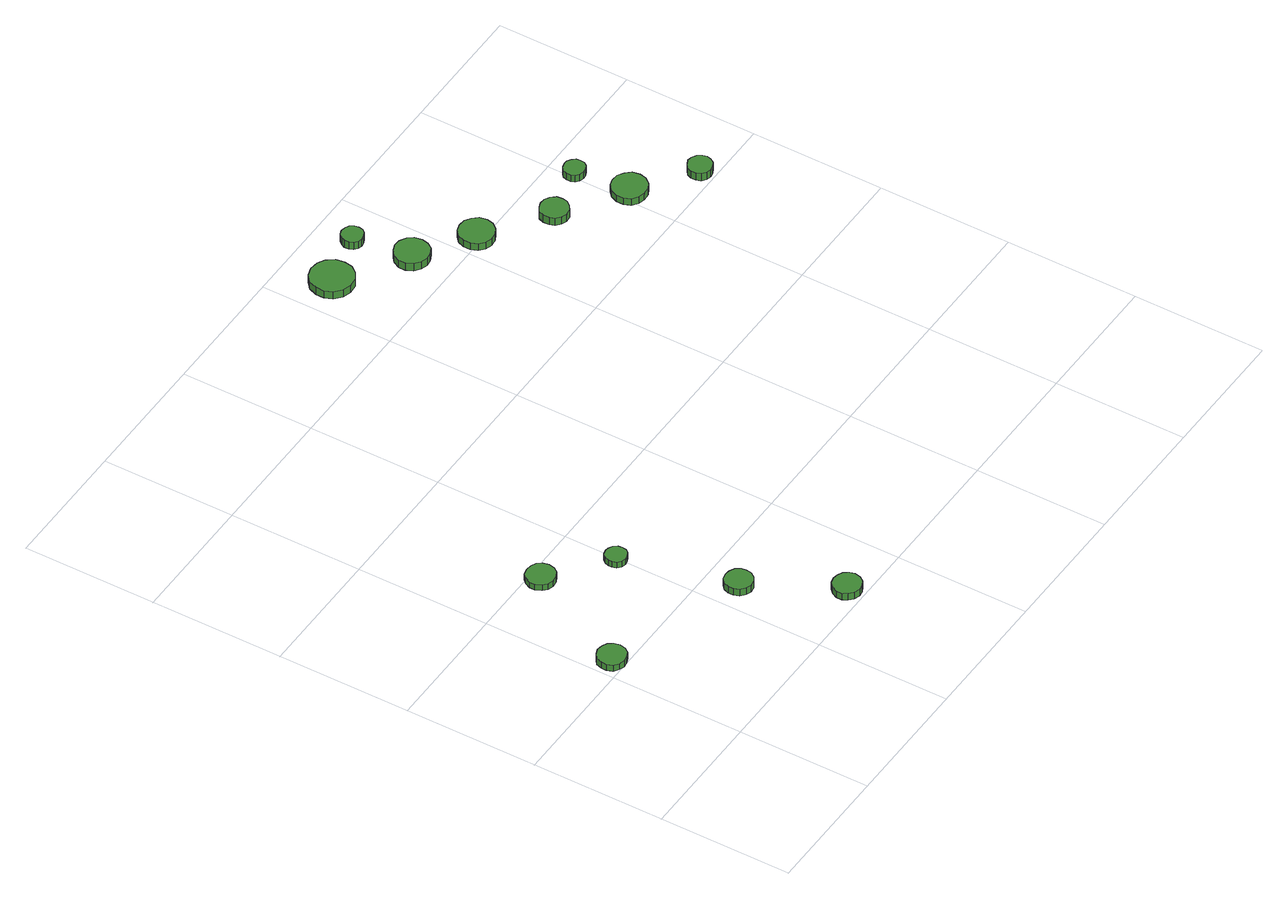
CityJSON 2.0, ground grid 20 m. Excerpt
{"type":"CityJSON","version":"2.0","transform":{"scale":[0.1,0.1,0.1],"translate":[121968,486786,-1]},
"CityObjects":{
"tree1":{"type":"SolitaryVegetationObject","attributes":{"function":"something"},"geometry":[{"type":"MultiSurface","lod":"1","boundaries":[[[0,1,2,3,4,5,6,7,8,9,10,11,12,13,14]],[[15,16,17,18,19,20,21,22,23,24,25,26,27,28,29]],[[0,29,28,1]],[[1,28,27,2]],[[2,27,26,3]],[[3,26,25,4]],[[4,25,24,5]],[[5,24,23,6]],[[6,23,22,7]],[[7,22,21,8]],[[8,21,20,9]],[[9,20,19,10]],[[10,19,18,11]],[[11,18,17,12]],[[12,17,16,13]],[[13,16,15,14]],[[14,15,29,0]]]}]},
"tree2":{"type":"SolitaryVegetationObject","attributes":{"function":"something"},"geometry":[{"type":"MultiSurface","lod":"1","boundaries":[[[30,31,32,33,34,35,36,37,38,39,40,41,42,43,44]],[[45,46,47,48,49,50,51,52,53,54,55,56,57,58,59]],[[30,59,58,31]],[[31,58,57,32]],[[32,57,56,33]],[[33,56,55,34]],[[34,55,54,35]],[[35,54,53,36]],[[36,53,52,37]],[[37,52,51,38]],[[38,51,50,39]],[[39,50,49,40]],[[40,49,48,41]],[[41,48,47,42]],[[42,47,46,43]],[[43,46,45,44]],[[44,45,59,30]]]}]},
"tree3":{"type":"SolitaryVegetationObject","attributes":{"function":"something"},"geometry":[{"type":"MultiSurface","lod":"1","boundaries":[[[60,61,62,63,64,65,66,67,68,69,70,71,72,73,74]],[[75,76,77,78,79,80,81,82,83,84,85,86,87,88,89]],[[60,89,88,61]],[[61,88,87,62]],[[62,87,86,63]],[[63,86,85,64]],[[64,85,84,65]],[[65,84,83,66]],[[66,83,82,67]],[[67,82,81,68]],[[68,81,80,69]],[[69,80,79,70]],[[70,79,78,71]],[[71,78,77,72]],[[72,77,76,73]],[[73,76,75,74]],[[74,75,89,60]]]}]},
"tree4":{"type":"SolitaryVegetationObject","attributes":{"function":"something"},"geometry":[{"type":"MultiSurface","lod":"1","boundaries":[[[90,91,92,93,94,95,96,97,98,99,100,101,102,103,104]],[[105,106,107,108,109,110,111,112,113,114,115,116,117,118,119]],[[90,119,118,91]],[[91,118,117,92]],[[92,117,116,93]],[[93,116,115,94]],[[94,115,114,95]],[[95,114,113,96]],[[96,113,112,97]],[[97,112,111,98]],[[98,111,110,99]],[[99,110,109,100]],[[100,109,108,101]],[[101,108,107,102]],[[102,107,106,103]],[[103,106,105,104]],[[104,105,119,90]]]}]},
"tree5":{"type":"SolitaryVegetationObject","attributes":{"function":"something"},"geometry":[{"type":"MultiSurface","lod":"1","boundaries":[[[120,121,122,123,124,125,126,127,128,129,130,131,132,133,134]],[[135,136,137,138,139,140,141,142,143,144,145,146,147,148,149]],[[120,149,148,121]],[[121,148,147,122]],[[122,147,146,123]],[[123,146,145,124]],[[124,145,144,125]],[[125,144,143,126]],[[126,143,142,127]],[[127,142,141,128]],[[128,141,140,129]],[[129,140,139,130]],[[130,139,138,131]],[[131,138,137,132]],[[132,137,136,133]],[[133,136,135,134]],[[134,135,149,120]]]}]},
"tree6":{"type":"SolitaryVegetationObject","attributes":{"function":"something"},"geometry":[{"type":"MultiSurface","lod":"1","boundaries":[[[150,151,152,153,154,155,156,157,158,159,160,161,162,163,164]],[[165,166,167,168,169,170,171,172,173,174,175,176,177,178,179]],[[150,179,178,151]],[[151,178,177,152]],[[152,177,176,153]],[[153,176,175,154]],[[154,175,174,155]],[[155,174,173,156]],[[156,173,172,157]],[[157,172,171,158]],[[158,171,170,159]],[[159,170,169,160]],[[160,169,168,161]],[[161,168,167,162]],[[162,167,166,163]],[[163,166,165,164]],[[164,165,179,150]]]}]},
"tree7":{"type":"SolitaryVegetationObject","attributes":{"function":"something"},"geometry":[{"type":"MultiSurface","lod":"1","boundaries":[[[180,181,182,183,184,185,186,187,188,189,190,191,192,193,194]],[[195,196,197,198,199,200,201,202,203,204,205,206,207,208,209]],[[180,209,208,181]],[[181,208,207,182]],[[182,207,206,183]],[[183,206,205,184]],[[184,205,204,185]],[[185,204,203,186]],[[186,203,202,187]],[[187,202,201,188]],[[188,201,200,189]],[[189,200,199,190]],[[190,199,198,191]],[[191,198,197,192]],[[192,197,196,193]],[[193,196,195,194]],[[194,195,209,180]]]}]},
"tree8":{"type":"SolitaryVegetationObject","attributes":{"function":"something"},"geometry":[{"type":"MultiSurface","lod":"1","boundaries":[[[210,211,212,213,214,215,216,217,218,219,220,221,222,223,224]],[[225,226,227,228,229,230,231,232,233,234,235,236,237,238,239]],[[210,239,238,211]],[[211,238,237,212]],[[212,237,236,213]],[[213,236,235,214]],[[214,235,234,215]],[[215,234,233,216]],[[216,233,232,217]],[[217,232,231,218]],[[218,231,230,219]],[[219,230,229,220]],[[220,229,228,221]],[[221,228,227,222]],[[222,227,226,223]],[[223,226,225,224]],[[224,225,239,210]]]}]},
"tree9":{"type":"SolitaryVegetationObject","attributes":{"function":"something"},"geometry":[{"type":"MultiSurface","lod":"1","boundaries":[[[240,241,242,243,244,245,246,247,248,249,250,251,252,253,254]],[[255,256,257,258,259,260,261,262,263,264,265,266,267,268,269]],[[240,269,268,241]],[[241,268,267,242]],[[242,267,266,243]],[[243,266,265,244]],[[244,265,264,245]],[[245,264,263,246]],[[246,263,262,247]],[[247,262,261,248]],[[248,261,260,249]],[[249,260,259,250]],[[250,259,258,251]],[[251,258,257,252]],[[252,257,256,253]],[[253,256,255,254]],[[254,255,269,240]]]}]},
"tree10":{"type":"SolitaryVegetationObject","attributes":{"function":"something"},"geometry":[{"type":"MultiSurface","lod":"1","boundaries":[[[270,271,272,273,274,275,276,277,278,279,280,281,282,283,284]],[[285,286,287,288,289,290,291,292,293,294,295,296,297,298,299]],[[270,299,298,271]],[[271,298,297,272]],[[272,297,296,273]],[[273,296,295,274]],[[274,295,294,275]],[[275,294,293,276]],[[276,293,292,277]],[[277,292,291,278]],[[278,291,290,279]],[[279,290,289,280]],[[280,289,288,281]],[[281,288,287,282]],[[282,287,286,283]],[[283,286,285,284]],[[284,285,299,270]]]}]},
"tree11":{"type":"SolitaryVegetationObject","attributes":{"function":"something"},"geometry":[{"type":"MultiSurface","lod":"1","boundaries":[[[300,301,302,303,304,305,306,307,308,309,310,311,312,313,314]],[[315,316,317,318,319,320,321,322,323,324,325,326,327,328,329]],[[300,329,328,301]],[[301,328,327,302]],[[302,327,326,303]],[[303,326,325,304]],[[304,325,324,305]],[[305,324,323,306]],[[306,323,322,307]],[[307,322,321,308]],[[308,321,320,309]],[[309,320,319,310]],[[310,319,318,311]],[[311,318,317,312]],[[312,317,316,313]],[[313,316,315,314]],[[314,315,329,300]]]}]},
"tree12":{"type":"SolitaryVegetationObject","attributes":{"function":"something"},"geometry":[{"type":"MultiSurface","lod":"1","boundaries":[[[330,331,332,333,334,335,336,337,338,339,340,341,342,343,344]],[[345,346,347,348,349,350,351,352,353,354,355,356,357,358,359]],[[330,359,358,331]],[[331,358,357,332]],[[332,357,356,333]],[[333,356,355,334]],[[334,355,354,335]],[[335,354,353,336]],[[336,353,352,337]],[[337,352,351,338]],[[338,351,350,339]],[[339,350,349,340]],[[340,349,348,341]],[[341,348,347,342]],[[342,347,346,343]],[[343,346,345,344]],[[344,345,359,330]]]}]},
"tree13":{"type":"SolitaryVegetationObject","attributes":{"function":"something"},"geometry":[{"type":"MultiSurface","lod":"1","boundaries":[[[360,361,362,363,364,365,366,367,368,369,370,371,372,373,374]],[[375,376,377,378,379,380,381,382,383,384,385,386,387,388,389]],[[360,389,388,361]],[[361,388,387,362]],[[362,387,386,363]],[[363,386,385,364]],[[364,385,384,365]],[[365,384,383,366]],[[366,383,382,367]],[[367,382,381,368]],[[368,381,380,369]],[[369,380,379,370]],[[370,379,378,371]],[[371,378,377,372]],[[372,377,376,373]],[[373,376,375,374]],[[374,375,389,360]]]}]}
},
"vertices":[
[50,220,18],[48,229,18],[43,236,18],[35,240,18],[26,241,18],[18,238,18],[11,233,18],[8,224,18],[8,216,18],[11,207,18],[18,202,18],[26,199,18],[35,200,18],[43,204,18],[48,211,18],[48,211,7],[43,204,7],[35,200,7],[26,199,7],[18,202,7],[11,207,7],[8,216,7],[8,224,7],[11,233,7],[18,238,7],[26,241,7],[35,240,7],[43,236,7],[48,229,7],[50,220,7],
[133,383,18],[131,392,18],[126,399,18],[118,403,18],[109,404,18],[100,402,18],[94,396,18],[90,387,18],[90,379,18],[94,370,18],[100,364,18],[109,362,18],[118,363,18],[126,367,18],[131,374,18],[131,374,8],[126,367,8],[118,363,8],[109,362,8],[100,364,8],[94,370,8],[90,379,8],[90,387,8],[94,396,8],[100,402,8],[109,404,8],[118,403,8],[126,399,8],[131,392,8],[133,383,8],
[262,153,19],[261,161,19],[256,168,19],[248,172,19],[240,173,19],[232,171,19],[225,165,19],[222,157,19],[222,149,19],[225,141,19],[232,135,19],[240,132,19],[248,133,19],[256,138,19],[261,145,19],[261,145,7],[256,138,7],[248,133,7],[240,132,7],[232,135,7],[225,141,7],[222,149,7],[222,157,7],[225,165,7],[232,171,7],[240,173,7],[248,172,7],[256,168,7],[261,161,7],[262,153,7],
[213,318,18],[212,324,18],[208,330,18],[202,333,18],[196,334,18],[189,332,18],[184,327,18],[182,321,18],[182,315,18],[184,309,18],[189,304,18],[196,302,18],[202,303,18],[208,306,18],[212,311,18],[212,311,8],[208,306,8],[202,303,8],[196,302,8],[189,304,8],[184,309,8],[182,315,8],[182,321,8],[184,327,8],[189,332,8],[196,334,8],[202,333,8],[208,330,8],[212,324,8],[213,318,8],
[333,26,19],[331,34,19],[326,41,19],[318,45,19],[310,46,19],[301,44,19],[295,38,19],[291,30,19],[291,21,19],[295,13,19],[301,8,19],[310,5,19],[318,6,19],[326,10,19],[331,17,19],[331,17,7],[326,10,7],[318,6,7],[310,5,7],[301,8,7],[295,13,7],[291,21,7],[291,30,7],[295,38,7],[301,44,7],[310,46,7],[318,45,7],[326,41,7],[331,34,7],[333,26,7],
[477,919,32],[475,932,32],[467,943,32],[456,949,32],[443,951,32],[430,947,32],[420,938,32],[415,926,32],[415,913,32],[420,901,32],[430,892,32],[443,888,32],[456,889,32],[467,896,32],[475,906,32],[475,906,19],[467,896,19],[456,889,19],[443,888,19],[430,892,19],[420,901,19],[415,913,19],[415,926,19],[420,938,19],[430,947,19],[443,951,19],[456,949,19],[467,943,19],[475,932,19],[477,919,19],
[569,854,32],[567,865,32],[561,873,32],[551,879,32],[541,880,32],[531,876,32],[523,869,32],[518,859,32],[518,849,32],[523,839,32],[531,832,32],[541,829,32],[551,830,32],[561,835,32],[567,844,32],[567,844,19],[561,835,19],[551,830,19],[541,829,19],[531,832,19],[523,839,19],[518,849,19],[518,859,19],[523,869,19],[531,876,19],[541,880,19],[551,879,19],[561,873,19],[567,865,19],[569,854,19],
[545,939,32],[544,945,32],[540,951,32],[534,954,32],[527,955,32],[521,953,32],[516,948,32],[513,942,32],[513,935,32],[516,929,32],[521,925,32],[527,923,32],[534,924,32],[540,927,32],[544,932,32],[544,932,19],[540,927,19],[534,924,19],[527,923,19],[521,925,19],[516,929,19],[513,935,19],[513,942,19],[516,948,19],[521,953,19],[527,955,19],[534,954,19],[540,951,19],[544,945,19],[545,939,19],
[648,801,32],[646,812,32],[639,820,32],[630,826,32],[619,827,32],[609,824,32],[601,816,32],[597,807,32],[597,796,32],[601,786,32],[609,779,32],[619,776,32],[630,777,32],[639,782,32],[646,791,32],[646,791,20],[639,782,20],[630,777,20],[619,776,20],[609,779,20],[601,786,20],[597,796,20],[597,807,20],[601,816,20],[609,824,20],[619,827,20],[630,826,20],[639,820,20],[646,812,20],[648,801,20],
[735,736,33],[734,745,33],[728,752,33],[721,756,33],[712,757,33],[704,754,33],[697,749,33],[694,741,33],[694,732,33],[697,724,33],[704,718,33],[712,715,33],[721,716,33],[728,721,33],[734,728,33],[734,728,20],[728,721,20],[721,716,20],[712,715,20],[704,718,20],[697,724,20],[694,732,20],[694,741,20],[697,749,20],[704,754,20],[712,757,20],[721,756,20],[728,752,20],[734,745,20],[735,736,20],
[831,674,32],[829,685,32],[822,693,32],[813,699,32],[802,700,32],[792,697,32],[784,689,32],[780,680,32],[780,669,32],[784,659,32],[792,652,32],[802,649,32],[813,650,32],[822,655,32],[829,664,32],[829,664,20],[822,655,20],[813,650,20],[802,649,20],[792,652,20],[784,659,20],[780,669,20],[780,680,20],[784,689,20],[792,697,20],[802,700,20],[813,699,20],[822,693,20],[829,685,20],[831,674,20],
[812,756,32],[811,762,32],[807,767,32],[801,771,32],[795,771,32],[788,769,32],[783,765,32],[781,759,32],[781,752,32],[783,746,32],[788,742,32],[795,740,32],[801,741,32],[807,744,32],[811,749,32],[811,749,20],[807,744,20],[801,741,20],[795,740,20],[788,742,20],[783,746,20],[781,752,20],[781,759,20],[783,765,20],[788,769,20],[795,771,20],[801,771,20],[807,767,20],[811,762,20],[812,756,20],
[908,616,32],[906,623,32],[902,629,32],[895,633,32],[888,634,32],[881,631,32],[875,626,32],[872,620,32],[872,612,32],[875,605,32],[881,600,32],[888,598,32],[895,599,32],[902,603,32],[906,609,32],[906,609,19],[902,603,19],[895,599,19],[888,598,19],[881,600,19],[875,605,19],[872,612,19],[872,620,19],[875,626,19],[881,631,19],[888,634,19],[895,633,19],[902,629,19],[906,623,19],[908,616,19]
]}
